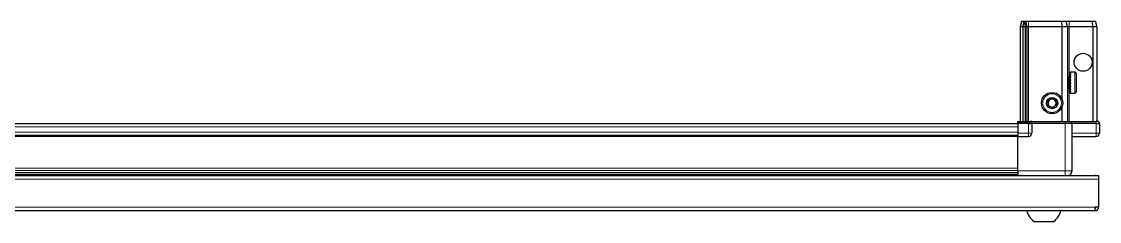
# Model space of a CAD drawing. Header units: millimetres. Extents: x 1256 to 6047, y -475 to 1867.
# Drawn here: x 2152 to 2812, y -475 to -353 of the extents above; entities that cross this region are included whole.
import ezdxf

# ---------------------------------------------------------------- set-up
doc = ezdxf.new("R2010")
doc.units = ezdxf.units.MM

msp = doc.modelspace()

# ---------------------------------------------------------------- linework, layer by layer
at = {"color": 7, "linetype": 'Continuous', "lineweight": 25}
for p, q in [((2764.79, -352.76), (2763.99, -355.76)), ((2763.99, -355.76), (2765.49, -355.76)), ((2763.99, -355.76), (2763.99, -414.06)), ((2765.94, -352.76), (2764.79, -352.76)), ((2765.94, -352.76), (2765.49, -355.76)), ((2765.49, -355.76), (2766.99, -355.76)), ((2765.49, -355.76), (2765.49, -414.06)), ((2766.44, -352.76), (2765.94, -352.76)), ((2766.44, -352.76), (2766.99, -355.76)), ((2767.18, -352.76), (2766.44, -352.76)), ((2766.99, -355.76), (2767.99, -355.76)), ((2766.99, -355.76), (2766.99, -414.06)), ((2767.18, -352.76), (2767.99, -355.76)), ((2768.99, -352.76), (2767.18, -352.76)), ((2767.99, -355.76), (2767.99, -414.06)), ((2767.99, -355.76), (2768.99, -355.76)), ((2789.16, -352.76), (2768.99, -352.76)), ((2768.99, -355.76), (2789.49, -355.76)), ((2789.16, -352.76), (2789.49, -355.76)), ((2792.18, -352.76), (2789.16, -352.76)), ((2789.49, -355.76), (2789.49, -400.26)), ((2789.49, -355.76), (2792.99, -355.76)), ((2792.99, -355.76), (2792.18, -352.76)), ((2793.99, -352.76), (2792.18, -352.76)), ((2792.99, -355.76), (2792.99, -414.06)), ((2792.99, -355.76), (2793.99, -355.76)), ((2808.33, -352.76), (2793.99, -352.76)), ((2793.99, -355.76), (2808.49, -355.76)), ((2808.49, -355.76), (2808.33, -352.76)), ((2810.18, -352.76), (2808.33, -352.76)), ((2808.49, -355.76), (2808.49, -414.06)), ((2808.49, -355.76), (2810.99, -355.76)), ((2810.99, -355.76), (2810.18, -352.76)), ((2810.99, -355.76), (2810.99, -414.06)), ((2793.02, -386.26), (2792.99, -386.26)), ((2793.5, -386.95), (2793.02, -386.26)), ((2793.02, -386.26), (2793.02, -394.26)), ((2793.99, -386.26), (2793.5, -386.95)), ((2793.5, -386.95), (2793.5, -393.57)), ((2793.99, -386.26), (2793.99, -394.26)), ((2794.49, -385.86), (2794.39, -385.86)), ((2794.39, -385.86), (2794.39, -394.66)), ((2797.39, -383.76), (2794.49, -383.76)), ((2794.99, -383.76), (2794.49, -383.76)), ((2794.49, -383.76), (2794.49, -383.81)), ((2794.49, -383.81), (2794.49, -384.1)), ((2794.99, -383.81), (2794.49, -383.81)), ((2794.99, -384.1), (2794.49, -384.1)), ((2794.49, -384.1), (2794.49, -384.37)), ((2794.99, -384.37), (2794.49, -384.37)), ((2794.49, -384.37), (2794.49, -385.03)), ((2794.99, -385.03), (2794.49, -385.03)), ((2794.49, -385.03), (2794.49, -385.51)), ((2794.49, -385.51), (2794.49, -386.48)), ((2794.99, -385.51), (2794.49, -385.51)), ((2794.99, -386.48), (2794.49, -386.48)), ((2794.49, -386.48), (2794.49, -387.11)), ((2794.49, -387.11), (2794.49, -388.3)), ((2794.99, -387.11), (2794.49, -387.11)), ((2794.99, -388.3), (2794.49, -388.3)), ((2794.49, -388.3), (2794.49, -388.94)), ((2794.99, -388.94), (2794.49, -388.94)), ((2794.49, -389.02), (2794.49, -390.31)), ((2794.99, -389.02), (2794.49, -389.02)), ((2794.99, -383.81), (2794.99, -383.76)), ((2794.99, -384.37), (2794.99, -384.1)), ((2794.99, -385.51), (2794.99, -385.03)), ((2794.99, -387.11), (2794.99, -386.48)), ((2794.99, -389.02), (2794.99, -388.3)), ((2798.19, -384.56), (2798.19, -395.96)), ((2792.99, -394.26), (2793.02, -394.26)), ((2793.02, -394.26), (2793.5, -393.57)), ((2793.5, -393.57), (2793.99, -394.26)), ((2794.39, -394.66), (2794.49, -394.66)), ((2794.99, -390.31), (2794.49, -390.31)), ((2794.99, -390.8), (2794.49, -390.8)), ((2794.49, -390.8), (2794.49, -391.05)), ((2794.49, -391.05), (2794.49, -392.32)), ((2794.99, -391.05), (2794.49, -391.05)), ((2794.99, -392.32), (2794.49, -392.32)), ((2794.49, -392.32), (2794.49, -393.01)), ((2794.49, -393.01), (2794.49, -394.12)), ((2794.99, -393.01), (2794.49, -393.01)), ((2794.99, -394.12), (2794.49, -394.12)), ((2794.49, -394.12), (2794.49, -394.69)), ((2794.49, -394.69), (2794.49, -395.55)), ((2794.99, -394.69), (2794.49, -394.69)), ((2794.99, -395.55), (2794.49, -395.55)), ((2794.49, -395.55), (2794.49, -395.95)), ((2794.49, -395.95), (2794.49, -396.46)), ((2794.99, -395.95), (2794.49, -395.95)), ((2794.99, -391.05), (2794.99, -390.31)), ((2794.99, -393.01), (2794.99, -392.32)), ((2794.99, -394.69), (2794.99, -394.12)), ((2794.99, -395.95), (2794.99, -395.55)), ((2794.99, -396.46), (2794.49, -396.46)), ((2794.49, -396.46), (2794.49, -396.64)), ((2794.49, -396.64), (2794.49, -396.76)), ((2794.99, -396.64), (2794.49, -396.64)), ((2794.49, -396.76), (2797.39, -396.76)), ((2794.99, -396.64), (2794.99, -396.46)), ((2789.49, -405.26), (2789.49, -414.06)), ((2762.49, -415.41), (2122.49, -415.41)), ((2762.49, -414.06), (2770.31, -414.06)), ((2762.49, -414.93), (2762.49, -414.06)), ((2762.49, -415.26), (2762.49, -414.93)), ((2768.99, -414.93), (2762.49, -414.93)), ((2768.99, -415.26), (2762.49, -415.26)), ((2762.49, -415.26), (2762.49, -421.26)), ((2768.99, -415.26), (2770.99, -415.26)), ((2770.99, -415.26), (2768.99, -415.26)), ((2770.99, -414.06), (2770.31, -414.06)), ((2770.99, -415.26), (2770.99, -414.06)), ((2770.99, -414.06), (2771.19, -414.06)), ((2771.19, -415.26), (2770.99, -415.26)), ((2770.99, -415.26), (2770.99, -421.26)), ((2771.19, -414.06), (2791.49, -414.06)), ((2791.49, -415.26), (2771.19, -415.26)), ((2791.49, -414.06), (2795.49, -414.06)), ((2795.49, -415.26), (2791.49, -415.26)), ((2795.49, -415.26), (2795.49, -414.06)), ((2795.49, -414.06), (2795.69, -414.06)), ((2795.69, -415.26), (2795.49, -415.26)), ((2795.49, -415.26), (2795.49, -444.26)), ((2795.69, -414.06), (2810.49, -414.06)), ((2810.49, -415.26), (2795.69, -415.26)), ((2811.99, -414.06), (2810.49, -414.06)), ((2810.49, -415.26), (2812.49, -415.26)), ((2812.49, -414.93), (2811.99, -414.06)), ((2812.49, -414.93), (2811.99, -414.06)), ((2812.49, -415.26), (2812.49, -414.93)), ((2812.49, -415.26), (2812.49, -414.93)), ((2812.49, -415.26), (2812.49, -415.26)), ((2812.49, -415.26), (2812.49, -421.26)), ((2762.49, -421.26), (2762.49, -423.26)), ((2762.49, -422.61), (2122.49, -422.61)), ((2762.49, -423.26), (2768.99, -423.26)), ((2762.49, -444.26), (2762.49, -423.26)), ((2795.49, -423.26), (2810.49, -423.26)), ((1412.99, -447.26), (2811.99, -447.26)), ((1462.49, -445.29), (2762.49, -445.29)), ((1462.49, -445.32), (2762.49, -445.32)), ((2736.37, -447.11), (1488.61, -447.11)), ((2730.99, -447.26), (2730.99, -447.11)), ((2731.16, -447.26), (2731.16, -447.11)), ((2731.37, -447.26), (2731.37, -447.11)), ((2731.93, -447.26), (2731.93, -447.11)), ((2732.35, -447.26), (2732.35, -447.11)), ((2733.25, -447.26), (2733.25, -447.11)), ((2733.83, -447.26), (2733.83, -447.11)), ((2734.98, -447.26), (2734.98, -447.11)), ((2735.67, -447.26), (2735.67, -447.11)), ((2736.95, -447.11), (2736.37, -447.11)), ((2736.95, -447.26), (2736.95, -447.11)), ((2736.96, -447.11), (2736.95, -447.11)), ((2737.69, -447.11), (2736.96, -447.11)), ((2737.13, -447.26), (2737.13, -447.11)), ((2737.63, -447.26), (2737.63, -447.11)), ((2737.69, -447.26), (2737.69, -447.11)), ((2738.61, -447.11), (2737.69, -447.11)), ((2737.69, -447.11), (2737.69, -447.11)), ((2762.49, -447.11), (2738.61, -447.11)), ((2738.98, -447.26), (2738.98, -447.11)), ((2739.69, -447.26), (2739.69, -447.11)), ((2740.86, -447.26), (2740.86, -447.11)), ((2741.47, -447.26), (2741.47, -447.11)), ((2742.41, -447.26), (2742.41, -447.11)), ((2742.86, -447.26), (2742.86, -447.11)), ((2743.48, -447.26), (2743.48, -447.11)), ((2743.73, -447.26), (2743.73, -447.11)), ((2743.97, -447.26), (2743.97, -447.11)), ((2743.99, -447.26), (2743.99, -447.11)), ((2796.99, -447.16), (2796.99, -447.26)), ((2796.99, -447.16), (2809.89, -447.16)), ((2811.99, -447.26), (2811.99, -449.36)), ((2811.99, -449.36), (2811.99, -466.66)), ((2811.99, -466.66), (2809.89, -466.66)), ((2809.89, -468.76), (2809.89, -466.66)), ((2809.89, -468.76), (1415.09, -468.76)), ((2772.49, -475.36), (2784.49, -475.36))]:
    msp.add_line(p, q, dxfattribs=at)
at = {"color": 8, "linetype": 'Continuous', "lineweight": 18}
for p, q in [((2768.99, -352.76), (2768.99, -355.76)), ((2768.99, -355.76), (2768.99, -414.06)), ((2793.99, -355.76), (2793.99, -352.76)), ((2793.99, -355.76), (2793.99, -386.26)), ((2797.39, -383.76), (2797.39, -396.76)), ((2793.99, -394.26), (2793.99, -414.06)), ((2768.99, -415.26), (2768.99, -414.93)), ((2768.99, -415.26), (2768.99, -421.26)), ((2771.19, -414.06), (2771.19, -415.26)), ((2791.49, -415.26), (2791.49, -414.06)), ((2791.49, -415.26), (2791.49, -444.26)), ((2795.69, -414.06), (2795.69, -415.26)), ((2810.49, -415.26), (2810.49, -414.06)), ((2810.49, -415.26), (2810.49, -421.26)), ((2762.49, -417.41), (2122.49, -417.41)), ((2762.49, -420.61), (2122.49, -420.61)), ((2768.99, -421.26), (2762.49, -421.26)), ((2770.99, -421.26), (2768.99, -421.26)), ((2768.99, -421.26), (2768.99, -423.26)), ((2810.49, -421.26), (2795.49, -421.26)), ((2812.49, -421.26), (2810.49, -421.26)), ((2810.49, -423.26), (2810.49, -421.26)), ((2762.49, -423.26), (2122.49, -423.26)), ((1462.49, -442.67), (2762.49, -442.67)), ((2762.49, -444.08), (1462.49, -444.08)), ((1462.49, -446.53), (2762.49, -446.53)), ((2791.49, -444.26), (2762.49, -444.26)), ((2809.89, -447.26), (2809.89, -447.16)), ((2811.99, -449.36), (1412.99, -449.36)), ((2809.89, -466.66), (1415.09, -466.66))]:
    msp.add_line(p, q, dxfattribs=at)
at = {"color": 7, "linetype": 'Continuous', "lineweight": 25, "flags": 128}
msp.add_lwpolyline([(2810.53, -447.26), (2810.3, -447.2), (2809.89, -447.16)], dxfattribs=at)
at = {"color": 7, "linetype": 'Continuous', "lineweight": 25}
for centre, radius in [((2802.49, -377.76), 5.5), ((2783.49, -402.76), 6.5), ((2783.49, -402.76), 3.46)]:
    msp.add_circle(centre, radius, dxfattribs=at)
at = {"color": 8, "linetype": 'Continuous', "lineweight": 18}
msp.add_circle((2783.49, -402.76), 5.7, dxfattribs=at)
at = {"color": 7, "linetype": 'Continuous', "lineweight": 25}
for centre, radius, start, end in [((2793.99, -385.86), 0.4, 270, 360), ((2797.39, -384.56), 0.8, 360, 90), ((2793.99, -394.66), 0.4, 0, 90), ((2797.39, -395.96), 0.8, 270, 0), ((2783.49, -402.76), 2.5, 134.67671, 194.67671), ((2783.49, -402.76), 2.5, 74.67671, 134.67671), ((2783.49, -402.76), 2.5, 14.67671, 74.67671), ((2783.49, -402.76), 2.5, 314.67671, 14.67671), ((2783.49, -402.76), 2.5, 194.67671, 254.67671), ((2783.49, -402.76), 2.5, 254.67671, 314.67671), ((2768.99, -421.26), 2, 270, 0), ((2810.49, -421.26), 2, 270, 0), ((2809.89, -466.66), 2.1, 270, 0), ((2809.89, -466.66), 0.6, 270, 0), ((2779.51, -465.74), 11.91, 194.70035, 233.8734), ((2777.46, -465.74), 11.91, 306.1266, 345.29965)]:
    msp.add_arc(centre, radius, start, end, dxfattribs=at)
msp.add_ellipse((2768.99, -411.47), major_axis=(0, 3.46), ratio=0.57735, start_param=3.141593, end_param=3.864327, dxfattribs=at)
for points, knots in [([(2780.7, -402), (2781.07, -401.64), (2781.76, -400.96), (2782.44, -400.29), (2782.76, -399.97)], [0, 0, 0, 0, 0.534686, 1, 1, 1, 1]), ([(2781.44, -404.79), (2781.35, -404.46), (2781.14, -403.66), (2780.89, -402.7), (2780.74, -402.12), (2780.7, -402)], [0, 0, 0, 0, 0.362901, 0.866875, 1, 1, 1, 1]), ([(2782.76, -399.97), (2783.25, -400.11), (2784.18, -400.36), (2785.11, -400.62), (2785.54, -400.73)], [0, 0, 0, 0, 0.534686, 1, 1, 1, 1]), ([(2785.54, -400.73), (2785.57, -400.86), (2785.72, -401.43), (2785.98, -402.4), (2786.19, -403.19), (2786.27, -403.53)], [0, 0, 0, 0, 0.133125, 0.637099, 1, 1, 1, 1]), ([(2784.22, -405.56), (2783.72, -405.42), (2782.79, -405.17), (2781.87, -404.91), (2781.44, -404.79)], [0, 0, 0, 0, 0.5346859, 1, 1, 1, 1]), ([(2786.27, -403.53), (2785.91, -403.89), (2785.22, -404.57), (2784.54, -405.24), (2784.22, -405.56)], [0, 0, 0, 0, 0.534686, 1, 1, 1, 1]), ([(2762.49, -444.26), (2762.49, -444.66), (2762.49, -445.45), (2762.49, -446.47), (2762.49, -447.1), (2762.49, -447.25), (2762.49, -447.26)], [0, 0, 0, 0, 0.32552, 0.65104, 0.97656, 1, 1, 1, 1]), ([(2795.49, -444.26), (2795.44, -444.7), (2795.37, -445.38), (2794.93, -446.2), (2794.48, -446.75), (2794.07, -447.11), (2793.81, -447.24), (2793.77, -447.26)], [0, 0, 0, 0, 0.363018, 0.558438, 0.758004, 0.95757, 1, 1, 1, 1])]:
    msp.add_open_spline(points, degree=3, knots=knots, dxfattribs=at)
at = {"color": 8, "linetype": 'Continuous', "lineweight": 18}
msp.add_open_spline([(2791.49, -444.26), (2791.49, -444.7), (2791.49, -445.38), (2791.49, -446.2), (2791.49, -446.75), (2791.49, -447.11), (2791.49, -447.24), (2791.49, -447.26)], degree=3, knots=[0, 0, 0, 0, 0.3630185, 0.5584377, 0.7580039, 0.9575702, 1, 1, 1, 1], dxfattribs=at)
msp.add_open_spline([(2795.49, -444.26), (2795.43, -444.26), (2795.31, -444.26), (2794.38, -444.26), (2793.06, -444.26), (2792.01, -444.26), (2791.49, -444.26)], degree=3, dxfattribs=at)

doc.saveas('drawing.dxf')
